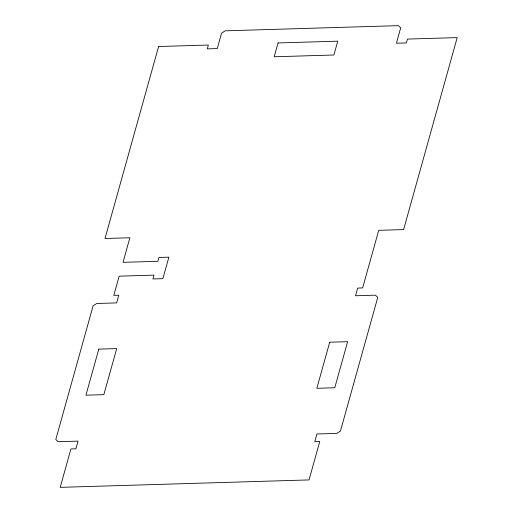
<?xml version="1.0" encoding="UTF-8"?>
<svg xmlns="http://www.w3.org/2000/svg" width="513" height="513" viewBox="0 0 513 513"><rect width="100%" height="100%" fill="white"/><g stroke="black" fill="none" stroke-linecap="round" stroke-linejoin="round"><path stroke-width="0.77" d="M158.607 46.516L105.005 238.507L129.885 237.763L123.024 262.335L157.863 261.297L158.934 257.455L168.886 257.16L162.884 278.662L152.932 278.963L154.003 275.122L119.163 276.161L113.803 295.36L118.779 295.212L116.637 302.894L96.733 303.484L93.103 305.876L55.795 439.506L58.136 441.719L78.04 441.122L75.898 448.804L70.922 448.952L60.201 487.35L309.031 479.918L319.753 441.52L314.777 441.667L316.925 433.992L336.829 433.395L340.459 431.003L377.767 297.38L375.426 295.161L355.515 295.757L357.664 288.082L362.64 287.928L378.722 230.331L403.603 229.593L457.205 37.603L407.444 39.084L406.367 42.925L396.414 43.227L400.704 27.862L398.364 25.65L225.175 30.825L221.545 33.217L217.256 48.575L207.303 48.87L208.374 45.029L158.607 46.516M98.797 349.116L85.927 395.196L103.844 394.657L116.714 348.584L98.797 349.116M278.046 42.951L274.186 56.776L333.905 54.994L337.766 41.168L278.046 42.951M329.712 342.222L316.848 388.303L334.765 387.764L347.628 341.69L329.712 342.222"/></g></svg>
